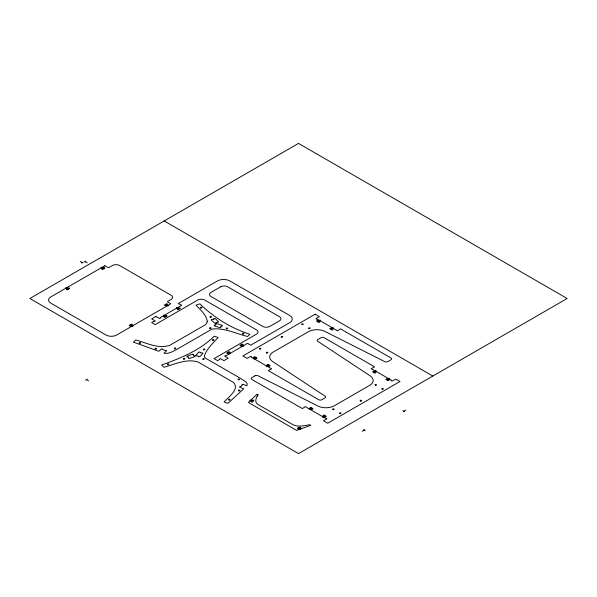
<?xml version="1.0" encoding="UTF-8"?>
<svg xmlns="http://www.w3.org/2000/svg" width="597" height="597" viewBox="0 0 597 597"><rect width="100%" height="100%" fill="white"/><g stroke="black" fill="none" stroke-linecap="round" stroke-linejoin="round"><path stroke-width="0.9" d="M257.217 396.124L258.038 394.774L257.023 394.184L248.427 402.453L296.605 430.422L310.776 425.31L309.731 424.713C304.373 425.728 298.366 427.273 293.179 424.81L257.926 404.46C254.106 402.415 256.053 397.438 258.038 394.774M251.949 401.587L253.061 400.512M81.625 263.113L83.155 262.232M84.311 261.979L85.841 261.098M67.26 289.261L68.789 288.381M102.52 268.911L104.05 268.023M130.012 325.492L131.541 324.611M165.265 305.134L166.794 304.254M164.765 316.858L166.294 315.977M177.981 309.224L179.518 308.343M85.625 380.005L87.155 379.117M227.509 353.088L229.039 352.2M240.733 345.454L242.263 344.566M253.285 358.29L254.106 357.543A0.746 0.433 0 0 1 254.106 356.931A0.746 0.433 0 0 1 255.165 356.931L256.695 357.812A0.746 0.433 0 0 1 256.695 358.424A0.746 0.433 0 0 1 255.643 358.424L254.344 358.901M319.216 320.231L317.917 320.701A0.746 0.433 0 0 0 316.858 320.701A0.746 0.433 0 0 0 316.858 321.313L318.388 322.201A0.746 0.433 0 0 0 319.447 322.201A0.746 0.433 0 0 0 319.447 321.589L320.268 320.835M253.255 358.916L255.404 357.678M318.149 321.455L320.298 320.208M266.508 365.924L267.329 365.177A0.746 0.433 0 0 1 267.329 364.566A0.746 0.433 0 0 1 268.389 364.566L269.919 365.446A0.746 0.433 0 0 1 269.919 366.058A0.746 0.433 0 0 1 268.859 366.058L267.56 366.536M332.432 327.857L331.134 328.335A0.746 0.433 0 0 0 330.081 328.335A0.746 0.433 0 0 0 330.081 328.947L331.611 329.835A0.746 0.433 0 0 0 332.663 329.835A0.746 0.433 0 0 0 332.663 329.223L333.492 328.469M266.471 366.551L268.628 365.312M331.372 329.081L333.522 327.843M309.336 408.975L310.156 408.221A0.746 0.433 0 0 1 310.156 407.609A0.746 0.433 0 0 1 311.216 407.609L312.746 408.497A0.746 0.433 0 0 1 312.746 409.109A0.746 0.433 0 0 1 311.694 409.109L310.395 409.587M375.267 370.909L373.968 371.386A0.746 0.433 0 0 0 372.909 371.386A0.746 0.433 0 0 0 372.909 371.998L374.438 372.879A0.746 0.433 0 0 0 375.498 372.879A0.746 0.433 0 0 0 375.498 372.267L376.319 371.521M309.306 409.602L311.455 408.363M374.2 372.132L376.349 370.894M322.559 416.609L323.38 415.855A0.746 0.433 0 0 1 323.38 415.243A0.746 0.433 0 0 1 324.44 415.243L325.969 416.131A0.746 0.433 0 0 1 325.969 416.743A0.746 0.433 0 0 1 324.91 416.743L323.611 417.213M388.483 378.543L387.184 379.02A0.746 0.433 0 0 0 386.132 379.02A0.746 0.433 0 0 0 386.132 379.632L387.662 380.513A0.746 0.433 0 0 0 388.714 380.513A0.746 0.433 0 0 0 388.714 379.901L389.542 379.155M322.522 417.236L324.671 415.99M387.423 379.767L389.572 378.528M362.275 431.265L364.424 430.019M403.669 411.281L405.818 410.042M298.187 428.31L300.045 427.668M250.964 400.012L252.419 400.296A0.746 0.433 0 0 1 253.449 400.147A0.746 0.433 0 0 1 253.703 400.736L252.591 401.811A0.746 0.433 0 0 1 251.561 401.96A0.746 0.433 0 0 1 251.307 401.363L250.195 400.751M249.897 400.147L252.509 401.05M164.175 220.95L432.825 376.05M317.388 321.007L318.917 321.895M330.604 328.641L332.141 329.529M373.438 371.692L374.968 372.573M386.655 379.326L388.192 380.207M402.9 410.84L404.43 411.721M177.69 307.559L178.988 308.037A0.746 0.433 0 0 1 180.04 308.037A0.746 0.433 0 0 1 180.04 308.649L178.51 309.53A0.746 0.433 0 0 1 177.458 309.53A0.746 0.433 0 0 1 177.458 308.918L176.63 308.171M243.613 345.626L242.792 344.872A0.746 0.433 0 0 0 242.792 344.26A0.746 0.433 0 0 0 241.733 344.26L240.203 345.148A0.746 0.433 0 0 0 240.203 345.76A0.746 0.433 0 0 0 241.263 345.76L242.561 346.23M176.6 307.545L178.749 308.783M241.494 345.014L243.651 346.253M102.221 267.247L103.52 267.725A0.746 0.433 0 0 1 104.579 267.725A0.746 0.433 0 0 1 104.579 268.329L103.05 269.217A0.746 0.433 0 0 1 101.99 269.217A0.746 0.433 0 0 1 101.99 268.605L101.162 267.859M168.153 305.306L167.324 304.56A0.746 0.433 0 0 0 167.324 303.948A0.746 0.433 0 0 0 166.264 303.948L164.735 304.836A0.746 0.433 0 0 0 164.735 305.44A0.746 0.433 0 0 0 165.794 305.44L167.093 305.918M101.132 267.225L103.281 268.471M166.033 304.694L168.182 305.94M254.635 357.237L256.165 358.118M267.859 364.871L269.389 365.752M85.08 261.538L87.229 262.784M80.237 261.426L82.386 262.673M363.655 429.579L365.185 430.459M164.466 315.194L165.765 315.671A0.746 0.433 0 0 1 166.824 315.671A0.746 0.433 0 0 1 166.824 316.276L165.294 317.164A0.746 0.433 0 0 1 164.235 317.164A0.746 0.433 0 0 1 164.235 316.552L163.406 315.806M230.397 353.252L229.569 352.506A0.746 0.433 0 0 0 229.569 351.894A0.746 0.433 0 0 0 228.517 351.894L226.979 352.782A0.746 0.433 0 0 0 226.979 353.394A0.746 0.433 0 0 0 228.039 353.394L229.338 353.864M163.377 315.171L165.526 316.417M228.278 352.64L230.427 353.887M310.686 407.915L312.216 408.803M323.91 415.549L325.44 416.437M66.968 287.597L68.267 288.075A0.746 0.433 0 0 1 69.319 288.075A0.746 0.433 0 0 1 69.319 288.687L67.789 289.567A0.746 0.433 0 0 1 66.73 289.567A0.746 0.433 0 0 1 66.73 288.963L65.909 288.209M132.892 325.663L132.071 324.917A0.746 0.433 0 0 0 132.071 324.305A0.746 0.433 0 0 0 131.012 324.305L129.482 325.186A0.746 0.433 0 0 0 129.482 325.798A0.746 0.433 0 0 0 130.542 325.798L131.84 326.275M65.879 287.582L68.028 288.821M130.773 325.052L132.922 326.29M86.386 379.565L88.535 380.804M300.903 428.87L300.425 428.034A0.746 0.433 0 0 0 300.687 427.445A0.746 0.433 0 0 0 299.657 427.295L297.799 427.937A0.746 0.433 0 0 0 297.545 428.534A0.746 0.433 0 0 0 298.575 428.683L299.634 429.333M299.119 427.989L300.687 429.497M204.413 355.767L204.487 357.125L205.249 357.999L240.501 378.356C242.695 380.125 248.636 382.147 247.009 385.744L243.203 384.371A0.813 0.47 0 0 0 242.106 384.505A0.813 0.47 0 0 0 242.292 385.147L240.77 386.55A0.813 0.47 0 0 0 239.695 386.737A0.813 0.47 0 0 0 239.964 387.363L243.77 388.737L227.935 403.371L224.129 401.997C228.173 397.274 240.084 389.05 233.449 382.423L198.197 362.073C186.824 358.29 174.824 364.297 163.906 367.267L161.6 365.043C180.391 358.245 199.808 350.536 214.226 336.201L218.151 337.462C213.204 343.163 206.92 348.439 204.413 355.767M207.241 321.246L206.898 323.007L205.01 324.977L169.749 345.335C158.481 349.126 146.608 343.014 135.847 339.947L133.474 342.148L158.817 351.29L161.197 349.096A0.813 0.47 0 0 1 162.287 348.939A0.813 0.47 0 0 1 162.608 349.558L165.041 350.439A0.813 0.47 0 0 1 166.145 350.327A0.813 0.47 0 0 1 166.376 350.961L164.003 353.163C168.563 354.23 172.921 351.417 176.802 349.402L212.062 329.051C224.173 327.566 236.039 333.693 247.636 336.499L249.815 334.23C231.039 328.275 213.987 317.507 199.861 303.851L196.01 305.179C200.391 309.88 206.196 314.544 207.241 321.246M215.957 324.425L215.286 325.119A0.813 0.47 0 0 0 214.226 325.335A0.813 0.47 0 0 0 214.554 325.955L219.793 327.634A0.813 0.47 0 0 0 220.875 327.462A0.813 0.47 0 0 0 220.629 326.828L221.3 326.134A0.813 0.47 0 0 0 222.36 325.917A0.813 0.47 0 0 0 222.024 325.298L216.793 323.626A0.813 0.47 0 0 0 215.711 323.79A0.813 0.47 0 0 0 215.957 324.425M198.756 352.245L195.853 355.267A0.813 0.47 0 0 0 196.144 355.894A0.813 0.47 0 0 0 197.241 355.752L198.443 356.133A0.813 0.47 0 0 0 198.816 356.745A0.813 0.47 0 0 0 199.891 356.558L202.793 353.536A0.813 0.47 0 0 0 202.502 352.909A0.813 0.47 0 0 0 201.405 353.051L200.204 352.663A0.813 0.47 0 0 0 199.831 352.051A0.813 0.47 0 0 0 198.756 352.245M298.5 143.399L29.85 298.5L298.5 453.601L567.15 298.5L298.5 143.399M104.871 265.717L50.715 296.985A7.477 4.321 0 0 0 50.715 303.089L106.065 335.044A7.477 4.321 0 0 0 116.646 335.044L170.794 303.783L167.712 302A0.746 0.433 0 0 1 167.712 301.388L171.205 299.373A4.985 2.881 0 0 0 171.205 295.306L119.549 265.486A4.985 2.881 0 0 0 112.505 265.486L109.012 267.501A0.746 0.433 0 0 1 107.953 267.501L104.871 265.717M155.907 316.47L151.675 318.917L154.847 320.746A0.746 0.433 0 0 1 154.847 321.358A0.746 0.433 0 0 1 153.787 321.358L151.675 322.581L155.198 324.611L197.734 300.06A4.985 2.881 0 0 1 204.786 300.06L256.613 329.977A4.985 2.881 0 0 1 256.613 334.051L214.077 358.603L217.607 360.64L219.718 359.424A0.746 0.433 0 0 1 219.718 358.812A0.746 0.433 0 0 1 220.778 358.812L223.95 360.64L228.181 358.2L225.009 356.364A0.746 0.433 0 0 1 225.009 355.76A0.746 0.433 0 0 1 226.062 355.76L246.494 343.962A1 0.575 0 0 1 247.494 343.387A1 0.575 0 0 1 248.494 343.962L250.665 345.215L289.746 322.649A8.724 5.037 0 0 0 289.746 315.529L229.815 280.926A8.724 5.037 0 0 0 217.472 280.926L178.391 303.485L180.57 304.746A1 0.575 0 0 1 181.563 305.321A1 0.575 0 0 1 180.57 305.895L160.138 317.694A0.746 0.433 0 0 1 160.138 318.305A0.746 0.433 0 0 1 159.078 318.305L155.907 316.47M220.651 286.829L210.95 292.426A4.985 2.881 0 0 0 210.95 296.493L262.777 326.417A4.985 2.881 0 0 0 269.829 326.417L279.523 320.82A4.985 2.881 0 0 0 279.523 316.746L227.703 286.829A4.985 2.881 0 0 0 220.651 286.829M315.134 314.209L242.86 355.939L247.091 358.379L250.262 356.543A0.746 0.433 0 0 1 251.315 356.543A0.746 0.433 0 0 1 251.315 357.155L270.441 368.2A1 0.575 0 0 1 271.441 368.774A1 0.575 0 0 1 270.441 369.349L268.269 370.603L318.686 399.714A2.246 1.298 0 0 0 321.858 399.714L324.955 397.923A2.246 1.298 0 0 0 325.059 396.154L272.642 361.566A12.059 6.963 0 0 1 273.187 352.058L308.418 331.723A12.059 6.963 0 0 1 324.887 331.402L384.796 361.663A2.246 1.298 0 0 0 387.856 361.61L390.96 359.819A2.246 1.298 0 0 0 390.96 357.984L340.544 328.88L338.365 330.134A1 0.575 0 0 1 337.372 330.708A1 0.575 0 0 1 336.372 330.134L317.246 319.096A0.746 0.433 0 0 1 316.186 319.096A0.746 0.433 0 0 1 316.186 318.485L319.365 316.649L315.134 314.209M254.971 375.841L251.867 377.625A2.246 1.298 0 0 0 251.867 379.461L302.283 408.564L304.463 407.311A1 0.575 0 0 1 305.455 406.736A1 0.575 0 0 1 306.455 407.311L325.581 418.355A0.746 0.433 0 0 1 326.634 418.355A0.746 0.433 0 0 1 326.634 418.96L323.462 420.795L327.693 423.236L399.968 381.513L395.736 379.065L392.565 380.901A0.746 0.433 0 0 1 391.505 380.901A0.746 0.433 0 0 1 391.505 380.289L372.386 369.245A1 0.575 0 0 1 371.386 368.67A1 0.575 0 0 1 372.386 368.095L374.558 366.842L324.141 337.73A2.246 1.298 0 0 0 320.97 337.73L317.873 339.521A2.246 1.298 0 0 0 317.768 341.29L370.185 375.879A12.059 6.963 0 0 1 369.64 385.386L334.41 405.721A12.059 6.963 0 0 1 317.94 406.042L258.031 375.782A2.246 1.298 0 0 0 254.971 375.841M213.905 319.111L212.726 319.514A0.813 0.47 0 0 0 211.622 319.395A0.813 0.47 0 0 0 211.368 320.029L214.442 322.984A0.813 0.47 0 0 0 215.539 323.164A0.813 0.47 0 0 0 215.875 322.544L217.047 322.134A0.813 0.47 0 0 0 218.159 322.253A0.813 0.47 0 0 0 218.405 321.619L215.338 318.664A0.813 0.47 0 0 0 214.248 318.485A0.813 0.47 0 0 0 213.905 319.111M192.383 354.334L187.264 356.111A0.813 0.47 0 0 0 186.951 356.737A0.813 0.47 0 0 0 188.033 356.931L188.734 357.61A0.813 0.47 0 0 0 188.525 358.252A0.813 0.47 0 0 0 189.622 358.394L194.749 356.618A0.813 0.47 0 0 0 195.047 355.991A0.813 0.47 0 0 0 193.973 355.797L193.271 355.118A0.813 0.47 0 0 0 193.473 354.476A0.813 0.47 0 0 0 192.383 354.334M375.364 385.199A0.746 0.433 0 0 0 376.491 384.819A0.746 0.433 0 0 0 375.364 384.446A0.746 0.433 0 0 0 375.364 385.199M339.909 413.579A0.746 0.433 0 0 0 341.036 413.206A0.746 0.433 0 0 0 339.909 412.833A0.746 0.433 0 0 0 339.909 413.579M360.506 401.042A0.746 0.433 0 0 0 361.625 400.669A0.746 0.433 0 0 0 360.506 400.296A0.746 0.433 0 0 0 360.506 401.042M382.222 389.154A0.746 0.433 0 0 0 383.341 388.781A0.746 0.433 0 0 0 382.222 388.408A0.746 0.433 0 0 0 382.222 389.154M333.059 409.624A0.746 0.433 0 0 0 334.178 409.251A0.746 0.433 0 0 0 333.059 408.87A0.746 0.433 0 0 0 333.059 409.624M308.955 328.544A0.746 0.433 0 0 0 310.134 328.238A0.746 0.433 0 0 0 309.089 327.805A0.746 0.433 0 0 0 308.955 328.544M259.792 349.014A0.746 0.433 0 0 0 260.979 348.708A0.746 0.433 0 0 0 259.926 348.275A0.746 0.433 0 0 0 259.792 349.014M281.508 337.126A0.746 0.433 0 0 0 282.687 336.82A0.746 0.433 0 0 0 281.642 336.38A0.746 0.433 0 0 0 281.508 337.126M302.104 324.589A0.746 0.433 0 0 0 303.283 324.283A0.746 0.433 0 0 0 302.239 323.843A0.746 0.433 0 0 0 302.104 324.589M266.65 352.969A0.746 0.433 0 0 0 267.829 352.67A0.746 0.433 0 0 0 266.784 352.23A0.746 0.433 0 0 0 266.65 352.969M228.905 399.99A0.746 0.433 0 0 0 230.076 399.669A0.746 0.433 0 0 0 229.009 399.244A0.746 0.433 0 0 0 228.905 399.99M238.815 390.834A0.746 0.433 0 0 0 239.987 390.513A0.746 0.433 0 0 0 238.919 390.087A0.746 0.433 0 0 0 238.815 390.834M238.367 379.744A0.746 0.433 0 0 0 239.487 379.371A0.746 0.433 0 0 0 238.367 378.998A0.746 0.433 0 0 0 238.367 379.744M203.114 359.394A0.746 0.433 0 0 0 204.234 359.013A0.746 0.433 0 0 0 203.114 358.64A0.746 0.433 0 0 0 203.114 359.394M212.778 340.342A0.746 0.433 0 0 0 213.92 339.992A0.746 0.433 0 0 0 212.816 339.596A0.746 0.433 0 0 0 212.778 340.342M203.711 349.79A0.746 0.433 0 0 0 204.853 349.432A0.746 0.433 0 0 0 203.749 349.036A0.746 0.433 0 0 0 203.711 349.79M183.757 359.118A0.746 0.433 0 0 0 184.876 358.745A0.746 0.433 0 0 0 183.757 358.372A0.746 0.433 0 0 0 183.757 359.118M167.66 364.648A0.746 0.433 0 0 0 168.839 364.349A0.746 0.433 0 0 0 167.794 363.909A0.746 0.433 0 0 0 167.66 364.648M200.771 307.977A0.746 0.433 0 0 0 201.89 307.597A0.746 0.433 0 0 0 200.771 307.224A0.746 0.433 0 0 0 200.771 307.977M210.39 317.231A0.746 0.433 0 0 0 211.51 316.858A0.746 0.433 0 0 0 210.39 316.485A0.746 0.433 0 0 0 210.39 317.231M226.532 328.753A0.746 0.433 0 0 0 227.666 328.402A0.746 0.433 0 0 0 226.569 328.007A0.746 0.433 0 0 0 226.532 328.753M242.882 333.992A0.746 0.433 0 0 0 244.024 333.633A0.746 0.433 0 0 0 242.919 333.245A0.746 0.433 0 0 0 242.882 333.992M209.92 328.402A0.746 0.433 0 0 0 211.047 328.029A0.746 0.433 0 0 0 209.92 327.656A0.746 0.433 0 0 0 209.92 328.402M174.667 348.76A0.746 0.433 0 0 0 175.787 348.387A0.746 0.433 0 0 0 174.667 348.014A0.746 0.433 0 0 0 174.667 348.76M155.377 349.029A0.746 0.433 0 0 0 156.548 348.708A0.746 0.433 0 0 0 155.481 348.282A0.746 0.433 0 0 0 155.377 349.029M139.519 343.312A0.746 0.433 0 0 0 140.691 342.991A0.746 0.433 0 0 0 139.623 342.566A0.746 0.433 0 0 0 139.519 343.312"/></g></svg>
